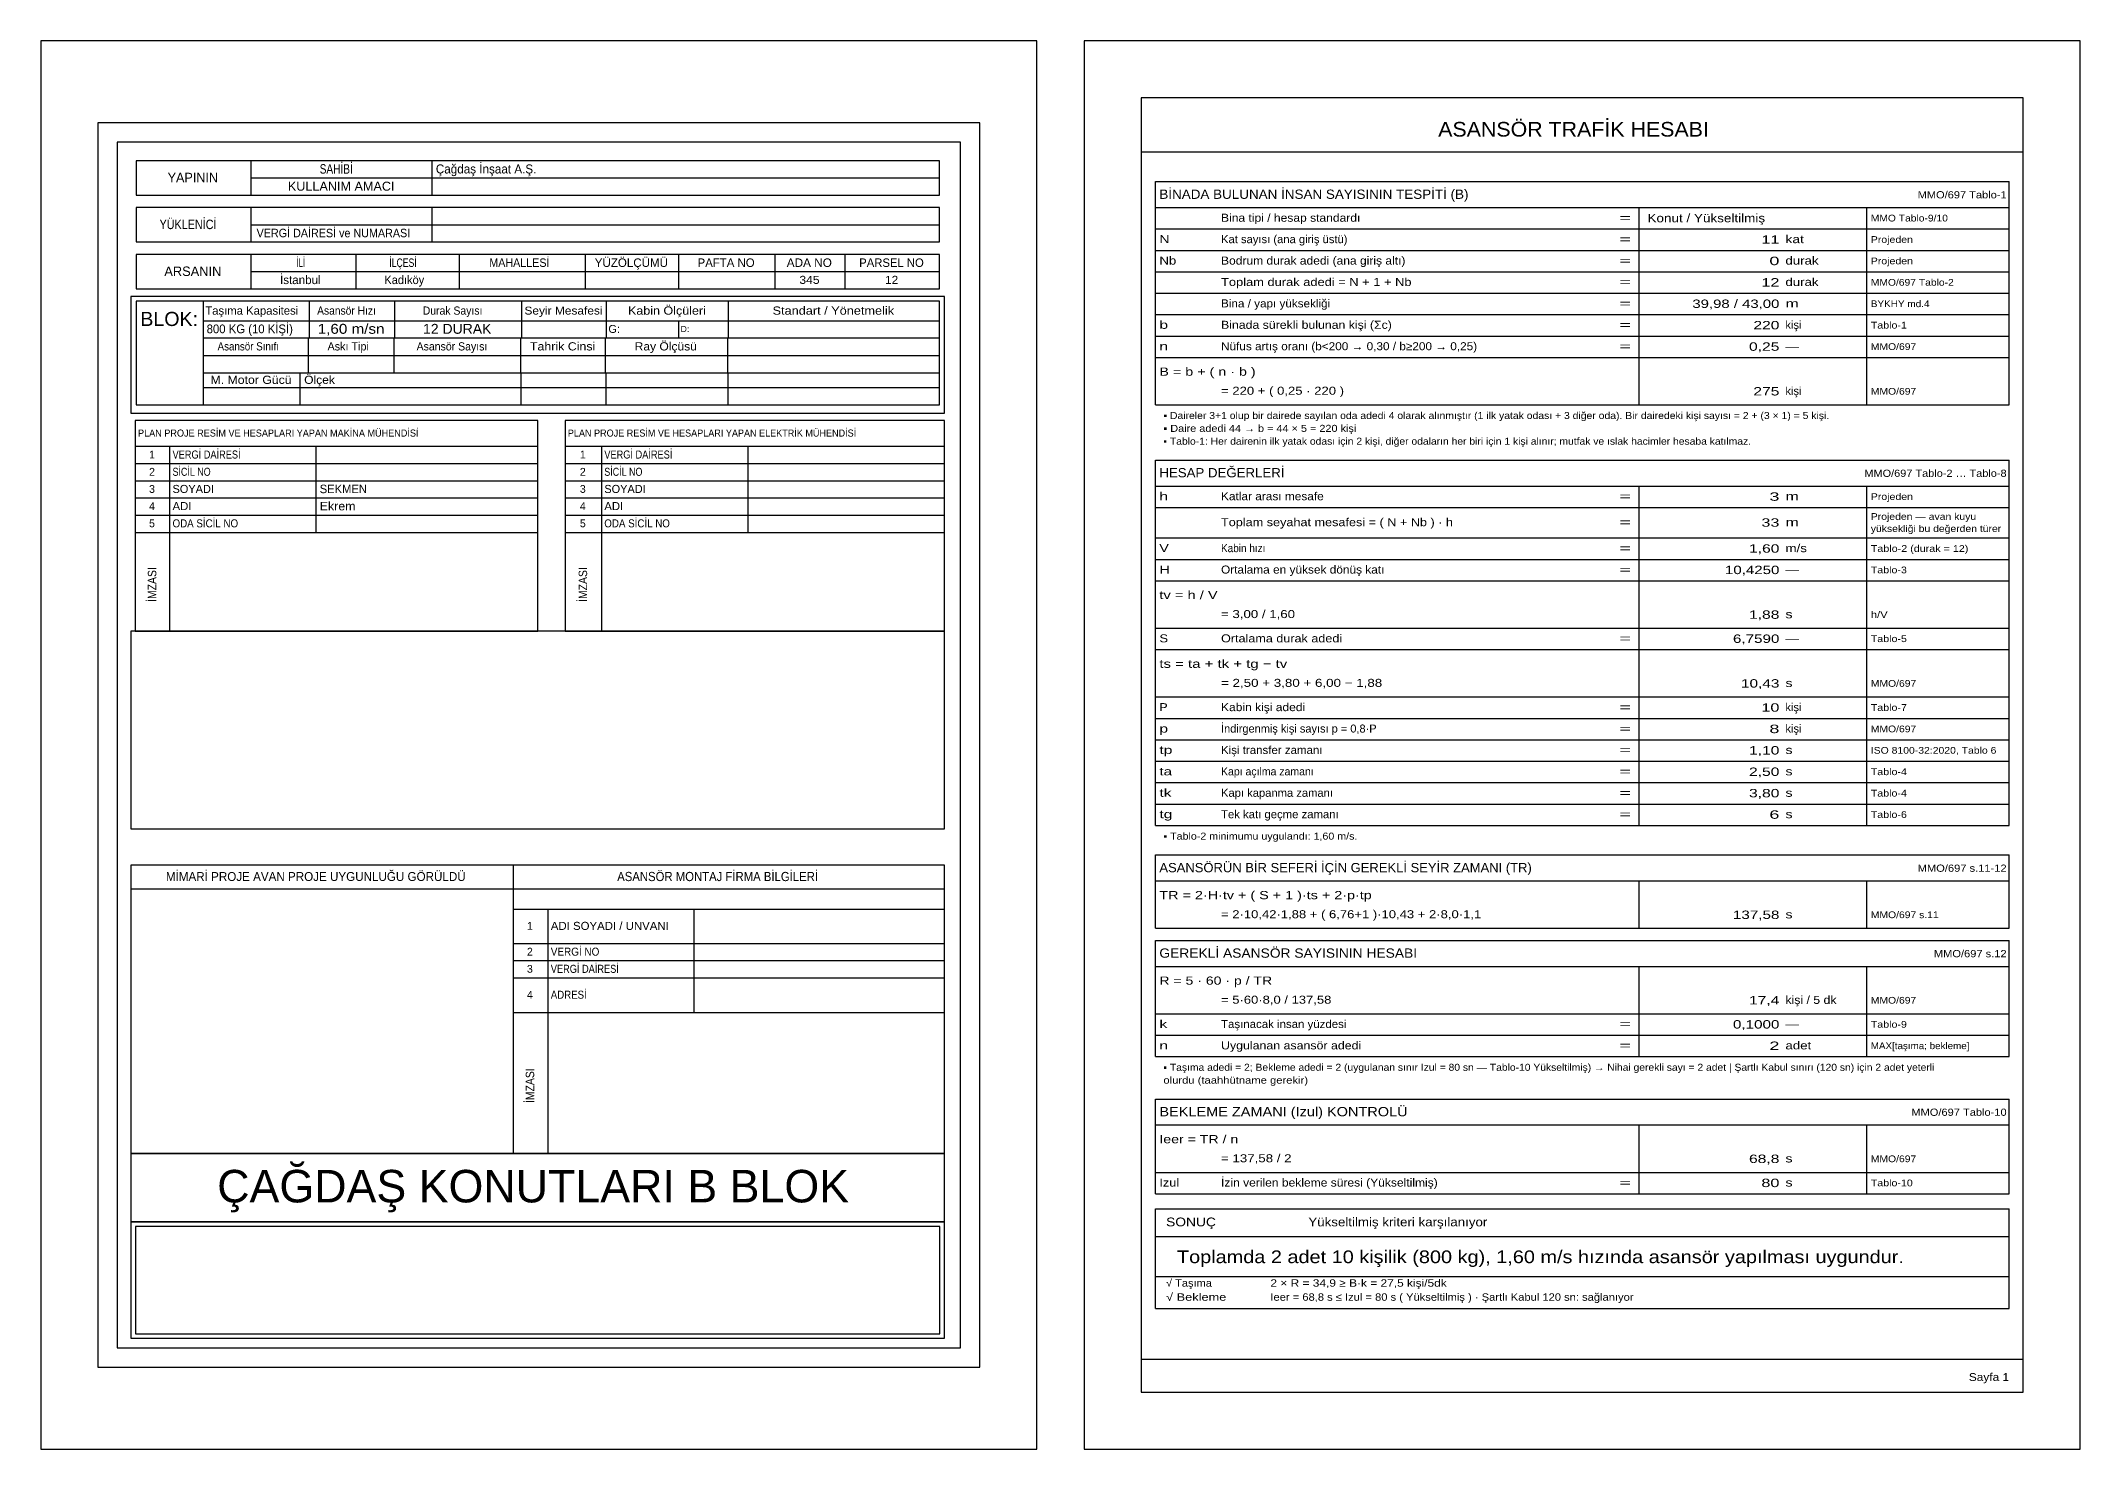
# Model space of a CAD drawing. Header units: millimetres. Extents: x 0 to 1750, y 0 to 297.
# Drawn here: x 0 to 430, y 0 to 297 of the extents above; entities that cross this region are included whole.
import ezdxf

# ---------------------------------------------------------------- set-up
doc = ezdxf.new("R2010")
doc.units = ezdxf.units.MM
for name, color, linetype in [('AVAN-A4', 8, 'Continuous'), ('AVAN-CIZGI', 7, 'Continuous'), ('AVAN-YAZI', 7, 'Continuous')]:
    doc.layers.add(name, color=color, linetype=linetype)
doc.styles.add('AVAN', font='arial.ttf')
doc.styles.add('AVAN-KALIN', font='arial.ttf')

msp = doc.modelspace()

# ---------------------------------------------------------------- linework, layer by layer
at = {"layer": 'AVAN-A4'}
for points in [[(0, 0), (210, 0), (210, 297), (0, 297)], [(220, 0), (430, 0), (430, 297), (220, 297)]]:
    msp.add_lwpolyline(points, close=True, dxfattribs=at)
at = {"layer": 'AVAN-CIZGI'}
for p, q in [((418, 285), (232, 285)), ((232, 285), (232, 12)), ((418, 12), (418, 285)), ((198, 279.7177), (12, 279.7177)), ((12, 279.7177), (12, 17.2738)), ((198, 17.2738), (198, 279.7177)), ((193.912, 275.6298), (16.0879, 275.6298)), ((16.0879, 275.6298), (16.0879, 21.3618)), ((193.912, 21.3618), (193.912, 275.6298)), ((189.4562, 271.7054), (20.0941, 271.7054)), ((20.0941, 271.7054), (20.0941, 264.429)), ((44.2945, 271.7054), (44.2945, 264.429)), ((82.4756, 271.7054), (82.4756, 264.429)), ((189.4562, 264.429), (189.4562, 271.7054)), ((232, 273.6), (418, 273.6)), ((44.2945, 268.0672), (189.4562, 268.0672)), ((235, 267.3067), (415, 267.3067)), ((235, 261.8316), (235, 267.3067)), ((235, 267.3067), (415, 267.3067)), ((415, 261.8316), (415, 267.3067)), ((20.0941, 264.429), (189.4562, 264.429)), ((189.4562, 261.8127), (20.0941, 261.8127)), ((20.0941, 261.8127), (20.0941, 254.5771)), ((44.2945, 261.8127), (44.2945, 254.5771)), ((44.2945, 258.1745), (189.4562, 258.1745)), ((82.4756, 261.8127), (82.4756, 254.5771)), ((189.4562, 254.5771), (189.4562, 261.8127)), ((235, 261.8316), (415, 261.8316)), ((235, 261.8316), (415, 261.8316)), ((235, 257.316), (235, 261.8316)), ((337, 257.316), (337, 261.8316)), ((385, 257.316), (385, 261.8316)), ((415, 257.316), (415, 261.8316)), ((20.0941, 254.5771), (189.4562, 254.5771)), ((235, 257.316), (415, 257.316)), ((235, 257.316), (415, 257.316)), ((235, 257.316), (415, 257.316)), ((235, 230.2227), (235, 257.316)), ((337, 230.2227), (337, 257.316)), ((385, 230.2227), (385, 257.316)), ((415, 230.2227), (415, 257.316)), ((189.4562, 251.92), (20.0941, 251.92)), ((20.0941, 251.92), (20.0941, 244.6844)), ((44.2945, 251.92), (44.2945, 244.6844)), ((66.4101, 251.92), (66.4101, 244.6844)), ((88.1987, 251.92), (88.1987, 244.6844)), ((114.811, 251.92), (114.811, 244.6844)), ((134.4738, 251.92), (134.4738, 244.6844)), ((154.7907, 251.92), (154.7907, 244.6844)), ((169.5481, 251.92), (169.5481, 244.6844)), ((189.4562, 244.6844), (189.4562, 251.92)), ((235, 252.8004), (415, 252.8004)), ((44.2945, 248.3226), (189.4562, 248.3226)), ((235, 248.2849), (415, 248.2849)), ((190.56, 243.0492), (18.9903, 243.0492)), ((18.9903, 243.0492), (18.9903, 218.44)), ((20.0941, 244.6844), (189.4562, 244.6844)), ((189.4562, 242.0681), (20.0941, 242.0681)), ((20.0941, 242.0681), (20.0941, 220.2386)), ((34.2382, 242.0681), (34.2382, 220.2386)), ((56.5582, 242.0681), (56.5582, 234.3419)), ((74.545, 242.0681), (74.545, 234.3419)), ((101.3209, 242.0681), (101.3209, 234.3419)), ((119.185, 242.0681), (119.185, 234.3419)), ((144.9389, 242.0681), (144.9389, 234.3419)), ((189.4562, 220.2386), (189.4562, 242.0681)), ((190.56, 218.44), (190.56, 243.0492)), ((235, 243.7693), (415, 243.7693)), ((34.2382, 237.9802), (189.4562, 237.9802)), ((134.4738, 237.9802), (134.4738, 234.3419)), ((235, 239.2538), (415, 239.2538)), ((34.2382, 234.3419), (189.4562, 234.3419)), ((56.3538, 234.3419), (56.3538, 226.9837)), ((74.4633, 234.3419), (74.4633, 226.9837)), ((101.1573, 234.3419), (101.1573, 226.9837)), ((118.9806, 234.3419), (118.9806, 226.9837)), ((144.7754, 234.3419), (144.7754, 226.9837)), ((235, 234.7382), (415, 234.7382)), ((34.2382, 230.6219), (189.4562, 230.6219)), ((235, 230.2227), (415, 230.2227)), ((235, 230.2227), (415, 230.2227)), ((235, 230.2227), (415, 230.2227)), ((235, 220.232), (235, 230.2227)), ((337, 220.232), (337, 230.2227)), ((385, 220.232), (385, 230.2227)), ((415, 220.232), (415, 230.2227)), ((34.2382, 226.9837), (189.4562, 226.9837)), ((34.2382, 223.8769), (189.4562, 223.8769)), ((54.6369, 226.9837), (54.6369, 220.2386)), ((101.2391, 226.9837), (101.2391, 220.2386)), ((119.1033, 226.9837), (119.1033, 220.2386)), ((144.8571, 226.9837), (144.8571, 220.2386)), ((20.0941, 220.2386), (189.4562, 220.2386)), ((235, 220.232), (415, 220.232)), ((235, 220.232), (415, 220.232)), ((18.9903, 218.44), (190.56, 218.44)), ((104.7956, 216.9274), (19.9305, 216.9274)), ((19.9305, 216.9274), (19.9305, 172.4918)), ((104.7956, 172.4918), (104.7956, 216.9274)), ((190.56, 216.9274), (110.5595, 216.9274)), ((110.5595, 216.9274), (110.5595, 172.4918)), ((190.56, 172.4918), (190.56, 216.9274)), ((19.9305, 211.4905), (104.7956, 211.4905)), ((27.1661, 211.4905), (27.1661, 172.4918)), ((57.989, 211.4905), (57.989, 193.3402)), ((110.5595, 211.4905), (190.56, 211.4905)), ((118.2039, 211.4905), (118.2039, 172.4918)), ((149.0677, 211.4905), (149.0677, 193.3402)), ((19.9305, 207.8523), (104.7956, 207.8523)), ((110.5595, 207.8523), (190.56, 207.8523)), ((235, 208.584), (415, 208.584)), ((235, 203.1089), (235, 208.584)), ((235, 208.584), (415, 208.584)), ((415, 203.1089), (415, 208.584)), ((19.9305, 204.214), (104.7956, 204.214)), ((110.5595, 204.214), (190.56, 204.214)), ((235, 203.1089), (415, 203.1089)), ((235, 203.1089), (415, 203.1089)), ((235, 198.5933), (235, 203.1089)), ((337, 198.5933), (337, 203.1089)), ((385, 198.5933), (385, 203.1089)), ((415, 198.5933), (415, 203.1089)), ((19.9305, 200.6167), (104.7956, 200.6167)), ((110.5595, 200.6167), (190.56, 200.6167)), ((235, 198.5933), (415, 198.5933)), ((235, 198.5933), (415, 198.5933)), ((235, 198.5933), (415, 198.5933)), ((235, 136.0529), (235, 198.5933)), ((337, 136.0529), (337, 198.5933)), ((385, 136.0529), (385, 198.5933)), ((415, 136.0529), (415, 198.5933)), ((19.9305, 196.9784), (104.7956, 196.9784)), ((110.5595, 196.9784), (190.56, 196.9784)), ((19.9305, 193.3402), (104.7956, 193.3402)), ((110.5595, 193.3402), (190.56, 193.3402)), ((235, 192.1587), (415, 192.1587)), ((235, 187.6431), (415, 187.6431)), ((235, 183.1276), (415, 183.1276)), ((190.56, 172.4918), (18.9903, 172.4918)), ((18.9903, 172.4918), (18.9903, 130.836)), ((19.9305, 172.4918), (104.7956, 172.4918)), ((110.5595, 172.4918), (190.56, 172.4918)), ((190.56, 130.836), (190.56, 172.4918)), ((235, 173.1369), (415, 173.1369)), ((235, 168.6213), (415, 168.6213)), ((235, 158.6307), (415, 158.6307)), ((235, 154.1151), (415, 154.1151)), ((235, 149.5996), (415, 149.5996)), ((235, 145.084), (415, 145.084)), ((235, 140.5685), (415, 140.5685)), ((235, 136.0529), (415, 136.0529)), ((235, 136.0529), (415, 136.0529)), ((235, 136.0529), (415, 136.0529)), ((235, 131.5373), (235, 136.0529)), ((337, 131.5373), (337, 136.0529)), ((385, 131.5373), (385, 136.0529)), ((415, 131.5373), (415, 136.0529)), ((18.9903, 130.836), (190.56, 130.836)), ((235, 131.5373), (415, 131.5373)), ((235, 131.5373), (415, 131.5373)), ((235, 125.308), (415, 125.308)), ((235, 119.8329), (235, 125.308)), ((235, 125.308), (415, 125.308)), ((415, 119.8329), (415, 125.308)), ((190.56, 123.1507), (18.9903, 123.1507)), ((18.9903, 123.1507), (18.9903, 62.3635)), ((99.5631, 123.1507), (99.5631, 62.3635)), ((190.56, 62.3635), (190.56, 123.1507)), ((18.9903, 118.2044), (190.56, 118.2044)), ((235, 119.8329), (415, 119.8329)), ((235, 119.8329), (415, 119.8329)), ((235, 109.8422), (235, 119.8329)), ((337, 109.8422), (337, 119.8329)), ((385, 109.8422), (385, 119.8329)), ((415, 109.8422), (415, 119.8329)), ((99.5631, 113.9121), (190.56, 113.9121)), ((106.8804, 113.9121), (106.8804, 62.3635)), ((137.6624, 113.9121), (137.6624, 92.1235)), ((235, 109.8422), (415, 109.8422)), ((235, 109.8422), (415, 109.8422)), ((99.5631, 106.6356), (190.56, 106.6356)), ((235, 107.2822), (415, 107.2822)), ((235, 101.8071), (235, 107.2822)), ((235, 107.2822), (415, 107.2822)), ((415, 101.8071), (415, 107.2822)), ((99.5631, 103.0382), (190.56, 103.0382)), ((99.5631, 99.4), (190.56, 99.4)), ((235, 101.8071), (415, 101.8071)), ((235, 101.8071), (415, 101.8071)), ((235, 91.8165), (235, 101.8071)), ((337, 91.8165), (337, 101.8071)), ((385, 91.8165), (385, 101.8071)), ((415, 91.8165), (415, 101.8071)), ((99.5631, 92.1235), (190.56, 92.1235)), ((235, 91.8165), (415, 91.8165)), ((235, 91.8165), (415, 91.8165)), ((235, 91.8165), (415, 91.8165)), ((235, 87.3009), (235, 91.8165)), ((337, 87.3009), (337, 91.8165)), ((385, 87.3009), (385, 91.8165)), ((415, 87.3009), (415, 91.8165)), ((235, 87.3009), (415, 87.3009)), ((235, 87.3009), (415, 87.3009)), ((235, 87.3009), (415, 87.3009)), ((235, 82.7853), (235, 87.3009)), ((337, 82.7853), (337, 87.3009)), ((385, 82.7853), (385, 87.3009)), ((415, 82.7853), (415, 87.3009)), ((235, 82.7853), (415, 82.7853)), ((235, 82.7853), (415, 82.7853)), ((235, 73.8467), (415, 73.8467)), ((235, 68.3716), (235, 73.8467)), ((235, 73.8467), (415, 73.8467)), ((415, 68.3716), (415, 73.8467)), ((235, 68.3716), (415, 68.3716)), ((235, 68.3716), (415, 68.3716)), ((235, 58.3809), (235, 68.3716)), ((337, 58.3809), (337, 68.3716)), ((385, 58.3809), (385, 68.3716)), ((415, 58.3809), (415, 68.3716)), ((18.9903, 62.3635), (190.56, 62.3635)), ((190.56, 62.3635), (18.9903, 62.3635)), ((18.9903, 62.3635), (18.9903, 47.9332)), ((190.56, 47.9332), (190.56, 62.3635)), ((235, 58.3809), (415, 58.3809)), ((235, 58.3809), (415, 58.3809)), ((235, 58.3809), (415, 58.3809)), ((235, 53.8653), (235, 58.3809)), ((337, 53.8653), (337, 58.3809)), ((385, 53.8653), (385, 58.3809)), ((415, 53.8653), (415, 58.3809)), ((235, 53.8653), (415, 53.8653)), ((235, 53.8653), (415, 53.8653)), ((18.9903, 47.9332), (190.56, 47.9332)), ((190.56, 47.9332), (18.9903, 47.9332)), ((18.9903, 47.9332), (18.9903, 23.4057)), ((190.56, 23.4057), (190.56, 47.9332)), ((235, 50.6653), (415, 50.6653)), ((235, 29.6398), (235, 50.6653)), ((415, 29.6398), (415, 50.6653)), ((189.5789, 46.993), (19.9714, 46.993)), ((19.9714, 46.993), (19.9714, 24.3459)), ((189.5789, 24.3459), (189.5789, 46.993)), ((235, 44.8798), (415, 44.8798)), ((235, 36.4131), (415, 36.4131)), ((235, 29.6398), (415, 29.6398)), ((18.9903, 23.4057), (190.56, 23.4057)), ((19.9714, 24.3459), (189.5789, 24.3459)), ((12, 17.2738), (198, 17.2738)), ((16.0879, 21.3618), (193.912, 21.3618)), ((232, 19), (418, 19)), ((232, 12), (418, 12))]:
    msp.add_line(p, q, dxfattribs=at)

# ---------------------------------------------------------------- texts
at = {"layer": 'AVAN-YAZI'}
for s, height, style, width, p in [('ASANSÖR TRAFİK HESABI', 3.086, 'AVAN-KALIN', 1.045, (294.6339, 276.8)), ('SAHİBİ', 1.997, 'AVAN', 0.765, (58.8019, 268.9825)), ('Çağdaş İnşaat A.Ş.', 1.907, 'AVAN', 0.9236, (83.2932, 269.023)), ('YAPININ', 1.997, 'AVAN', 0.9528, (26.7385, 267.1634)), ('KULLANIM AMACI', 1.907, 'AVAN', 0.9993, (52.0909, 265.3847)), ('BİNADA BULUNAN İNSAN SAYISININ TESPİTİ (B)', 1.955, 'AVAN-KALIN', 1.0375, (235.8467, 263.666)), ('MMO/697 Tablo-1', 1.522, 'AVAN', 1.0946, (395.7306, 263.7648)), ('YÜKLENİCİ', 1.997, 'AVAN', 0.8152, (25.0408, 257.2911)), ('Bina tipi / hesap standardı', 1.687, 'AVAN', 1.0779, (248.8467, 258.84)), ('=', 1.687, 'AVAN', 1.7614, (332.8467, 258.84)), ('Konut / Yükseltilmiş', 1.769, 'AVAN-KALIN', 1.1504, (338.7606, 258.7271)), ('MMO Tablo-9/10', 1.42, 'AVAN', 1.0924, (385.8467, 258.8964)), ('VERGİ DAİRESİ ve NUMARASI', 1.788, 'AVAN', 0.908, (45.502, 255.5664)), ('N', 1.687, 'AVAN', 1.272, (235.8467, 254.3244)), ('Kat sayısı (ana giriş üstü)', 1.687, 'AVAN', 1.003, (248.8467, 254.3244)), ('=', 1.687, 'AVAN', 1.7614, (332.8467, 254.3244)), ('11', 1.769, 'AVAN-KALIN', 1.3828, (362.7758, 254.2116)), ('kat', 1.687, 'AVAN', 1.2384, (367.8467, 254.3244)), ('Projeden', 1.42, 'AVAN', 1.1194, (385.8467, 254.3809)), ('ARSANIN', 1.997, 'AVAN', 0.9692, (26.0471, 247.3983)), ('İLİ', 1.788, 'AVAN', 0.523, (53.9457, 249.3119)), ('İLÇESİ', 1.788, 'AVAN', 0.7297, (73.4881, 249.3119)), ('MAHALLESİ', 1.788, 'AVAN', 0.9052, (94.5651, 249.3119)), ('YÜZÖLÇÜMÜ', 1.788, 'AVAN', 0.9765, (116.7973, 249.3119)), ('PAFTA NO', 1.788, 'AVAN', 0.9628, (138.4878, 249.3119)), ('ADA NO', 1.788, 'AVAN', 0.9948, (157.2747, 249.3119)), ('PARSEL NO', 1.788, 'AVAN', 0.9525, (172.5625, 249.3119)), ('Nb', 1.687, 'AVAN', 1.1847, (235.8467, 249.8089)), ('Bodrum durak adedi (ana giriş altı)', 1.687, 'AVAN', 1.0753, (248.8467, 249.8089)), ('=', 1.687, 'AVAN', 1.7614, (332.8467, 249.8089)), ('0', 1.769, 'AVAN-KALIN', 1.5364, (364.4645, 249.696)), ('durak', 1.687, 'AVAN', 1.1846, (367.8467, 249.8089)), ('Projeden', 1.42, 'AVAN', 1.1194, (385.8467, 249.8653)), ('İstanbul', 1.788, 'AVAN', 0.9767, (50.4456, 245.6941)), ('Kadıköy', 1.788, 'AVAN', 0.931, (72.4432, 245.6941)), ('345', 1.699, 'AVAN', 1.0726, (159.9457, 245.7345)), ('12', 1.699, 'AVAN', 1.0469, (178.0197, 245.7345)), ('Toplam durak adedi = N + 1 + Nb', 1.687, 'AVAN', 1.1505, (248.8467, 245.2933)), ('=', 1.687, 'AVAN', 1.7614, (332.8467, 245.2933)), ('12', 1.769, 'AVAN-KALIN', 1.3828, (362.7758, 245.1804)), ('durak', 1.687, 'AVAN', 1.1846, (367.8467, 245.2933)), ('MMO/697 Tablo-2', 1.42, 'AVAN', 1.0946, (385.8467, 245.3498)), ('Taşıma Kapasitesi', 1.728, 'AVAN', 0.9867, (34.6879, 239.2417)), ('Asansör Hızı', 1.728, 'AVAN', 0.8967, (58.2656, 239.2417)), ('Durak Sayısı', 1.728, 'AVAN', 0.9106, (80.5346, 239.2417)), ('Seyir Mesafesi', 1.669, 'AVAN', 1.0768, (101.9813, 239.2687)), ('Kabin Ölçüleri', 1.728, 'AVAN', 1.0928, (123.8069, 239.2417)), ('Standart / Yönetmelik', 1.728, 'AVAN', 1.1101, (154.2937, 239.2417)), ('Bina / yapı yüksekliği', 1.687, 'AVAN', 1.0459, (248.8467, 240.7778)), ('=', 1.687, 'AVAN', 1.7614, (332.8467, 240.7778)), ('39,98 / 43,00', 1.769, 'AVAN-KALIN', 1.2721, (348.2226, 240.6649)), ('m', 1.687, 'AVAN', 1.4357, (367.8467, 240.7778)), ('BYKHY md.4', 1.42, 'AVAN', 1.0596, (385.8467, 240.8342)), ('BLOK:', 2.98, 'AVAN', 0.9924, (20.9874, 236.856)), ('800 KG (10 KİŞİ)', 1.848, 'AVAN', 0.9253, (34.9737, 235.3247)), ('1,60 m/sn', 2.086, 'AVAN', 1.1013, (58.3831, 235.2167)), ('12 DURAK', 2.086, 'AVAN', 1.0117, (80.5975, 235.2167)), ('G:', 1.669, 'AVAN', 0.9911, (119.6756, 235.4056)), ('D:', 1.281, 'AVAN', 1.0419, (134.8826, 235.581)), ('b', 1.687, 'AVAN', 1.4016, (235.8467, 236.2622)), ('Binada sürekli bulunan kişi (Σc)', 1.687, 'AVAN', 1.0993, (248.8467, 236.2622)), ('=', 1.687, 'AVAN', 1.7614, (332.8467, 236.2622)), ('220', 1.769, 'AVAN-KALIN', 1.3316, (361.087, 236.1493)), ('kişi', 1.687, 'AVAN', 0.9938, (367.8467, 236.2622)), ('Tablo-1', 1.42, 'AVAN', 1.1311, (385.8467, 236.3187)), ('Asansör Sınıfı', 1.728, 'AVAN', 0.855, (37.2731, 231.6995)), ('Askı Tipi', 1.728, 'AVAN', 0.9426, (60.4518, 231.6995)), ('Asansör Sayısı', 1.728, 'AVAN', 0.9184, (79.2398, 231.6995)), ('Tahrik Cinsi', 1.728, 'AVAN', 1.0819, (103.1314, 231.6995)), ('Ray Ölçüsü', 1.728, 'AVAN', 1.0517, (125.2148, 231.6995)), ('n', 1.687, 'AVAN', 1.3995, (235.8467, 231.7467)), ('Nüfus artış oranı (b<200 → 0,30 / b≥200 → 0,25)', 1.687, 'AVAN', 1.0533, (248.8467, 231.7467)), ('=', 1.687, 'AVAN', 1.7614, (332.8467, 231.7467)), ('0,25', 1.769, 'AVAN-KALIN', 1.3331, (360.165, 231.6338)), ('—', 1.687, 'AVAN', 1.2277, (367.8467, 231.7467)), ('MMO/697', 1.42, 'AVAN', 1.1002, (385.8467, 231.8031)), ('B = b + ( n · b )', 1.728, 'AVAN-KALIN', 1.2507, (235.8467, 226.3703)), ('M. Motor Gücü', 1.728, 'AVAN', 1.0711, (35.7854, 224.6479)), ('Ölçek', 1.728, 'AVAN', 1.0489, (55.5362, 224.6479)), ('= 220 + ( 0,25 · 220 )', 1.687, 'AVAN', 1.1715, (248.8467, 222.3628)), ('275', 1.769, 'AVAN-KALIN', 1.3316, (361.087, 222.2076)), ('kişi', 1.687, 'AVAN', 0.9938, (367.8467, 222.3204)), ('MMO/697', 1.42, 'AVAN', 1.1002, (385.8467, 222.3769)), ('PLAN PROJE RESİM VE HESAPLARI YAPAN MAKİNA MÜHENDİSİ', 1.49, 'AVAN', 0.9213, (20.5028, 213.5345)), ('PLAN PROJE RESİM VE HESAPLARI YAPAN ELEKTRİK MÜHENDİSİ', 1.49, 'AVAN', 0.9173, (111.1318, 213.5345)), ('▪ Daireler 3+1 olup bir dairede sayılan oda adedi 4 olarak alınmıştır (1 ilk yatak odası + 3 diğer oda). Bir dairedeki kişi sayısı = 2 + (3 × 1) = 5 kişi.', 1.481, 'AVAN', 1.0594, (236.6933, 217.24)), ('▪ Daire adedi 44 → b = 44 × 5 = 220 kişi', 1.481, 'AVAN', 1.1091, (236.6933, 214.5307)), ('VERGİ DAİRESİ', 1.699, 'AVAN', 0.8181, (27.7793, 208.9025)), ('VERGİ DAİRESİ', 1.699, 'AVAN', 0.8181, (118.8171, 208.9025)), ('▪ Tablo-1: Her dairenin ilk yatak odası için 2 kişi, diğer odaların her biri için 1 kişi alınır; mutfak ve ıslak hacimler hesaba katılmaz.', 1.481, 'AVAN', 1.052, (236.6933, 211.8213)), ('2', 1.639, 'AVAN', 0.9699, (22.8331, 205.2912)), ('1', 1.639, 'AVAN', 0.9699, (22.8331, 208.9294)), ('SİCİL NO', 1.699, 'AVAN', 0.7912, (27.7793, 205.2642)), ('2', 1.639, 'AVAN', 0.9699, (113.6665, 205.2912)), ('1', 1.639, 'AVAN', 0.9699, (113.6665, 208.9294)), ('SİCİL NO', 1.699, 'AVAN', 0.7912, (118.8171, 205.2642)), ('HESAP DEĞERLERİ', 1.955, 'AVAN-KALIN', 1.0228, (235.8467, 204.9433)), ('MMO/697 Tablo-2 … Tablo-8', 1.522, 'AVAN', 1.0847, (384.4929, 205.0421)), ('3', 1.639, 'AVAN', 0.9699, (22.8331, 201.6734)), ('SOYADI', 1.699, 'AVAN', 0.9724, (27.7793, 201.6464)), ('SEKMEN', 1.788, 'AVAN', 0.9448, (58.8066, 201.6059)), ('3', 1.639, 'AVAN', 0.9699, (113.6665, 201.6734)), ('SOYADI', 1.699, 'AVAN', 0.9724, (118.8171, 201.6464)), ('4', 1.639, 'AVAN', 0.9699, (22.8331, 198.0556)), ('ADI', 1.699, 'AVAN', 1.0067, (27.7793, 198.0286)), ('Ekrem', 1.788, 'AVAN', 1.0464, (58.8066, 197.9881)), ('4', 1.639, 'AVAN', 0.9699, (113.6665, 198.0556)), ('ADI', 1.699, 'AVAN', 1.0067, (118.8171, 198.0286)), ('h', 1.687, 'AVAN', 1.3995, (235.8467, 200.1173)), ('Katlar arası mesafe', 1.687, 'AVAN', 1.06, (248.8467, 200.1173)), ('=', 1.687, 'AVAN', 1.7614, (332.8467, 200.1173)), ('3', 1.769, 'AVAN-KALIN', 1.5364, (364.4645, 200.0045)), ('m', 1.687, 'AVAN', 1.4357, (367.8467, 200.1173)), ('Projeden', 1.42, 'AVAN', 1.1194, (385.8467, 200.1738)), ('5', 1.639, 'AVAN', 0.9699, (22.8331, 194.4173)), ('ODA SİCİL NO', 1.699, 'AVAN', 0.8665, (27.7793, 194.3904)), ('5', 1.639, 'AVAN', 0.9699, (113.6665, 194.4173)), ('ODA SİCİL NO', 1.699, 'AVAN', 0.8665, (118.8171, 194.3904)), ('Toplam seyahat mesafesi = ( N + Nb ) · h', 1.687, 'AVAN', 1.1316, (248.8467, 194.6422)), ('=', 1.687, 'AVAN', 1.7614, (332.8467, 194.6422)), ('33', 1.769, 'AVAN-KALIN', 1.3828, (362.7758, 194.5293)), ('m', 1.687, 'AVAN', 1.4357, (367.8467, 194.6422)), ('yüksekliği bu değerden türer', 1.42, 'AVAN', 1.1034, (385.8467, 193.4287)), ('Projeden — avan kuyu', 1.42, 'AVAN', 1.1073, (385.8467, 195.9687)), ('V', 1.687, 'AVAN', 1.2592, (235.8467, 189.1671)), ('Kabin hızı', 1.687, 'AVAN', 0.8921, (248.8467, 189.1671)), ('=', 1.687, 'AVAN', 1.7614, (332.8467, 189.1671)), ('1,60', 1.769, 'AVAN-KALIN', 1.3331, (360.165, 189.0542)), ('m/s', 1.687, 'AVAN', 1.1963, (367.8467, 189.1671)), ('Tablo-2 (durak = 12)', 1.42, 'AVAN', 1.1412, (385.8467, 189.2236)), ('H', 1.687, 'AVAN', 1.2786, (235.8467, 184.6516)), ('Ortalama en yüksek dönüş katı', 1.687, 'AVAN', 1.0606, (248.8467, 184.6516)), ('=', 1.687, 'AVAN', 1.7614, (332.8467, 184.6516)), ('10,4250', 1.769, 'AVAN-KALIN', 1.2851, (355.0986, 184.5387)), ('—', 1.687, 'AVAN', 1.2277, (367.8467, 184.6516)), ('Tablo-3', 1.42, 'AVAN', 1.1311, (385.8467, 184.708)), ('tv = h / V', 1.728, 'AVAN-KALIN', 1.2819, (235.8467, 179.2752)), ('= 3,00 / 1,60', 1.687, 'AVAN', 1.1848, (248.8467, 175.2677)), ('1,88', 1.769, 'AVAN-KALIN', 1.3331, (360.165, 175.1125)), ('s', 1.687, 'AVAN', 1.2793, (367.8467, 175.2253)), ('h/V', 1.42, 'AVAN', 1.1947, (385.8467, 175.2818)), ('S', 1.687, 'AVAN', 1.1684, (235.8467, 170.1453)), ('Ortalama durak adedi', 1.687, 'AVAN', 1.127, (248.8467, 170.1453)), ('=', 1.687, 'AVAN', 1.7614, (332.8467, 170.1453)), ('6,7590', 1.769, 'AVAN-KALIN', 1.2953, (356.7874, 170.0325)), ('—', 1.687, 'AVAN', 1.2277, (367.8467, 170.1453)), ('Tablo-5', 1.42, 'AVAN', 1.1311, (385.8467, 170.2018)), ('ts = ta + tk + tg − tv', 1.728, 'AVAN-KALIN', 1.3051, (235.8467, 164.769)), ('= 2,50 + 3,80 + 6,00 − 1,88', 1.687, 'AVAN', 1.1953, (248.8467, 160.7615)), ('10,43', 1.769, 'AVAN-KALIN', 1.31, (358.4762, 160.6062)), ('s', 1.687, 'AVAN', 1.2793, (367.8467, 160.7191)), ('MMO/697', 1.42, 'AVAN', 1.1002, (385.8467, 160.7756)), ('P', 1.687, 'AVAN', 1.11, (235.8467, 155.6391)), ('Kabin kişi adedi', 1.687, 'AVAN', 1.0751, (248.8467, 155.6391)), ('=', 1.687, 'AVAN', 1.7614, (332.8467, 155.6391)), ('10', 1.769, 'AVAN-KALIN', 1.3828, (362.7758, 155.5262)), ('kişi', 1.687, 'AVAN', 0.9938, (367.8467, 155.6391)), ('Tablo-7', 1.42, 'AVAN', 1.1311, (385.8467, 155.6956)), ('p', 1.687, 'AVAN', 1.4016, (235.8467, 151.1236)), ('İndirgenmiş kişi sayısı p = 0,8·P', 1.687, 'AVAN', 0.9841, (248.8467, 151.1236)), ('=', 1.687, 'AVAN', 1.7614, (332.8467, 151.1236)), ('8', 1.769, 'AVAN-KALIN', 1.5364, (364.4645, 151.0107)), ('kişi', 1.687, 'AVAN', 0.9938, (367.8467, 151.1236)), ('MMO/697', 1.42, 'AVAN', 1.1002, (385.8467, 151.18)), ('tp', 1.687, 'AVAN', 1.3962, (235.8467, 146.608)), ('Kişi transfer zamanı', 1.687, 'AVAN', 1.0276, (248.8467, 146.608)), ('=', 1.687, 'AVAN', 1.7614, (332.8467, 146.608)), ('1,10', 1.769, 'AVAN-KALIN', 1.3331, (360.165, 146.4951)), ('s', 1.687, 'AVAN', 1.2793, (367.8467, 146.608)), ('ISO 8100-32:2020, Tablo 6', 1.42, 'AVAN', 1.1066, (385.8467, 146.6645)), ('ta', 1.687, 'AVAN', 1.3638, (235.8467, 142.0925)), ('Kapı açılma zamanı', 1.687, 'AVAN', 0.9384, (248.8467, 142.0925)), ('=', 1.687, 'AVAN', 1.7614, (332.8467, 142.0925)), ('2,50', 1.769, 'AVAN-KALIN', 1.3331, (360.165, 141.9796)), ('s', 1.687, 'AVAN', 1.2793, (367.8467, 142.0925)), ('Tablo-4', 1.42, 'AVAN', 1.1311, (385.8467, 142.1489)), ('tk', 1.687, 'AVAN', 1.4088, (235.8467, 137.5769)), ('Kapı kapanma zamanı', 1.687, 'AVAN', 1.0011, (248.8467, 137.5769)), ('=', 1.687, 'AVAN', 1.7614, (332.8467, 137.5769)), ('3,80', 1.769, 'AVAN-KALIN', 1.3331, (360.165, 137.464)), ('s', 1.687, 'AVAN', 1.2793, (367.8467, 137.5769)), ('Tablo-4', 1.42, 'AVAN', 1.1311, (385.8467, 137.6333)), ('tg', 1.687, 'AVAN', 1.3962, (235.8467, 133.0613)), ('Tek katı geçme zamanı', 1.687, 'AVAN', 1.013, (248.8467, 133.0613)), ('=', 1.687, 'AVAN', 1.7614, (332.8467, 133.0613)), ('6', 1.769, 'AVAN-KALIN', 1.5364, (364.4645, 132.9485)), ('s', 1.687, 'AVAN', 1.2793, (367.8467, 133.0613)), ('Tablo-6', 1.42, 'AVAN', 1.1311, (385.8467, 133.1178)), ('▪ Tablo-2 minimumu uygulandı: 1,60 m/s.', 1.481, 'AVAN', 1.0867, (236.6933, 128.5453)), ('MİMARİ PROJE AVAN PROJE UYGUNLUĞU GÖRÜLDÜ', 1.877, 'AVAN', 0.9351, (26.3777, 119.8277)), ('ASANSÖR MONTAJ FİRMA BİLGİLERİ', 1.937, 'AVAN', 0.8827, (121.5358, 119.8007)), ('ASANSÖRÜN BİR SEFERİ İÇİN GEREKLİ SEYİR ZAMANI (TR)', 1.955, 'AVAN-KALIN', 1.0029, (235.8467, 121.6673)), ('MMO/697 s.11-12', 1.522, 'AVAN', 1.1021, (395.7316, 121.7661)), ('TR = 2·H·tv + ( S + 1 )·ts + 2·p·tp', 1.728, 'AVAN-KALIN', 1.2552, (235.8467, 115.9805)), ('= 2·10,42·1,88 + ( 6,76+1 )·10,43 + 2·8,0·1,1', 1.687, 'AVAN', 1.1664, (248.8467, 111.973)), ('137,58', 1.769, 'AVAN-KALIN', 1.2953, (356.7874, 111.8178)), ('s', 1.687, 'AVAN', 1.2793, (367.8467, 111.9307)), ('MMO/697 s.11', 1.42, 'AVAN', 1.1003, (385.8467, 111.9871)), ('1', 1.639, 'AVAN', 0.9699, (102.5065, 109.5319)), ('ADI SOYADI / UNVANI', 1.699, 'AVAN', 1.0141, (107.5345, 109.5049)), ('2', 1.639, 'AVAN', 0.9699, (102.5065, 104.0949)), ('VERGİ NO', 1.699, 'AVAN', 0.8821, (107.5345, 104.068)), ('GEREKLİ ASANSÖR SAYISININ HESABI', 1.955, 'AVAN-KALIN', 1.0656, (235.8467, 103.6416)), ('MMO/697 s.12', 1.522, 'AVAN', 1.1003, (399.1427, 103.7403)), ('3', 1.639, 'AVAN', 0.9699, (102.5065, 100.4771)), ('VERGİ DAİRESİ', 1.699, 'AVAN', 0.8181, (107.5345, 100.4502)), ('R = 5 · 60 · p / TR', 1.728, 'AVAN-KALIN', 1.2272, (235.8467, 97.9548)), ('4', 1.639, 'AVAN', 0.9699, (102.5065, 95.0198)), ('ADRESİ', 1.699, 'AVAN', 0.857, (107.5345, 94.9928)), ('= 5·60·8,0 / 137,58', 1.687, 'AVAN', 1.1645, (248.8467, 93.9472)), ('17,4', 1.769, 'AVAN-KALIN', 1.3331, (360.165, 93.792)), ('kişi / 5 dk', 1.687, 'AVAN', 1.0957, (367.8467, 93.9049)), ('MMO/697', 1.42, 'AVAN', 1.1002, (385.8467, 93.9613)), ('k', 1.687, 'AVAN', 1.4219, (235.8467, 88.8249)), ('Taşınacak insan yüzdesi', 1.687, 'AVAN', 1.0243, (248.8467, 88.8249)), ('0,1000', 1.769, 'AVAN-KALIN', 1.2953, (356.7874, 88.712)), ('Tablo-9', 1.42, 'AVAN', 1.1311, (385.8467, 88.8813)), ('Uygulanan asansör adedi', 1.687, 'AVAN', 1.106, (248.8467, 84.3093)), ('=', 1.687, 'AVAN', 1.7614, (332.8467, 88.8249)), ('—', 1.687, 'AVAN', 1.2277, (367.8467, 88.8249)), ('adet', 1.687, 'AVAN', 1.1875, (367.8467, 84.3093)), ('n', 1.687, 'AVAN', 1.3995, (235.8467, 84.3093)), ('=', 1.687, 'AVAN', 1.7614, (332.8467, 84.3093)), ('2', 1.769, 'AVAN-KALIN', 1.5364, (364.4645, 84.1965)), ('MAX[taşıma; bekleme]', 1.42, 'AVAN', 1.0425, (385.8467, 84.3658)), ('olurdu (taahhütname gerekir)', 1.481, 'AVAN', 1.1432, (236.6933, 77.084)), ('▪ Taşıma adedi = 2; Bekleme adedi = 2 (uygulanan sınır Izul = 80 sn — Tablo-10 Yükseltilmiş) → Nihai gerekli sayı = 2 adet | Şartlı Kabul sınırı (120 sn) için 2 adet yeterli', 1.481, 'AVAN', 1.0503, (236.6933, 79.7933)), ('BEKLEME ZAMANI (Izul) KONTROLÜ', 1.955, 'AVAN-KALIN', 1.1199, (235.8467, 70.206)), ('MMO/697 Tablo-10', 1.522, 'AVAN', 1.0965, (394.4019, 70.3048)), ('Ieer = TR / n', 1.728, 'AVAN-KALIN', 1.2343, (235.8467, 64.5192)), ('ÇAĞDAŞ KONUTLARI B BLOK', 6.854, 'AVAN', 0.9859, (37.1942, 52.0456)), ('= 137,58 / 2', 1.687, 'AVAN', 1.188, (248.8467, 60.5117)), ('68,8', 1.769, 'AVAN-KALIN', 1.3331, (360.165, 60.3564)), ('s', 1.687, 'AVAN', 1.2793, (367.8467, 60.4693)), ('MMO/697', 1.42, 'AVAN', 1.1002, (385.8467, 60.5258)), ('Izul', 1.687, 'AVAN', 1.1368, (235.8467, 55.3893)), ('İzin verilen bekleme süresi (Yükseltilmiş)', 1.687, 'AVAN', 1.0768, (248.8467, 55.3893)), ('=', 1.687, 'AVAN', 1.7614, (332.8467, 55.3893)), ('80', 1.769, 'AVAN-KALIN', 1.3828, (362.7758, 55.2764)), ('s', 1.687, 'AVAN', 1.2793, (367.8467, 55.3893)), ('Tablo-10', 1.42, 'AVAN', 1.1301, (385.8467, 55.4458)), ('SONUÇ', 1.852, 'AVAN-KALIN', 1.1251, (237.2578, 46.9964)), ('Yükseltilmiş kriteri karşılanıyor', 1.852, 'AVAN-KALIN', 1.0847, (267.2578, 46.9964)), ('Toplamda 2 adet 10 kişilik (800 kg), 1,60 m/s hızında asansör yapılması uygundur.', 2.675, 'AVAN-KALIN', 1.1215, (239.5577, 39.2353)), ('√ Taşıma', 1.564, 'AVAN-KALIN', 1.0624, (237.2578, 34.2682)), ('2 × R = 34,9 ≥ B·k = 27,5 kişi/5dk', 1.564, 'AVAN', 1.1493, (259.2578, 34.2682)), ('√ Bekleme', 1.564, 'AVAN-KALIN', 1.2331, (237.2578, 31.3049)), ('Ieer = 68,8 s ≤ Izul = 80 s ( Yükseltilmiş ) · Şartlı Kabul 120 sn: sağlanıyor', 1.564, 'AVAN', 1.0762, (259.2578, 31.3049)), ('Sayfa 1', 1.646, 'AVAN', 1.0886, (406.5146, 14.4))]:
    msp.add_text(s, height=height, dxfattribs=dict(at, style=style, width=width)).set_placement(p)
at = {"layer": 'AVAN-YAZI', "style": 'AVAN', "width": 0.879}
for p in [(24.3577, 178.677), (115.1911, 178.677), (104.0311, 73.0045)]:
    msp.add_text('İMZASI', height=1.788, rotation=90, dxfattribs=at).set_placement(p)

doc.saveas('drawing.dxf')
